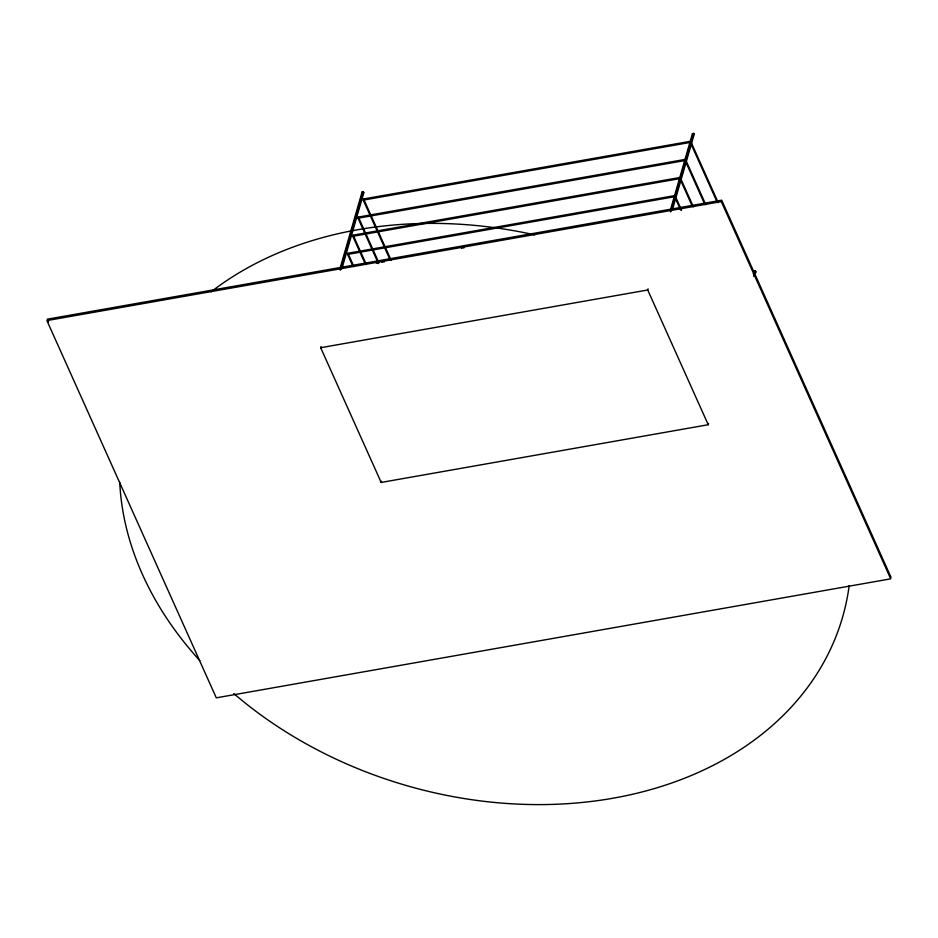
<?xml version="1.0" encoding="UTF-8"?>
<svg xmlns="http://www.w3.org/2000/svg" width="938" height="938" viewBox="0 0 938 938"><rect width="100%" height="100%" fill="white"/><g stroke="black" fill="none" stroke-linecap="round" stroke-linejoin="round"><path stroke-width="1.41" d="M339.814 269.194L362.115 191.915L363.346 191.692L363.803 192.724L341.913 268.596M340.271 270.214L362.572 192.935L362.115 191.915M341.045 268.972L363.346 191.692M708.565 423.566L708.237 424.726L381.18 482.437L320.679 347.705L321.019 346.544M352.993 266.427L347.599 254.421L347.939 253.26L674.997 195.55L681.586 210.229M365.41 264.328L352.829 236.317L353.169 235.157L680.214 177.446L693.393 206.794M378.424 263.578L358.058 218.214L358.386 217.065L685.444 159.354L705.81 204.707M390.231 260.154L363.276 200.122L363.616 198.962L690.661 141.251L718.215 202.608M381.18 482.437L381.52 481.276M670.154 210.898L692.455 133.618L693.698 133.407L694.155 134.427L672.253 210.3M708.237 424.726L647.736 289.994L648.064 288.834M680.648 210.053L674.657 196.71L674.997 195.55M692.455 206.618L679.886 178.607L680.214 177.446M704.872 204.531L685.103 160.515L685.444 159.354M717.289 202.444L690.333 142.412L690.661 141.251M670.611 211.929L692.912 134.65L692.455 133.618M671.385 210.687L693.698 133.407M753.366 273.896L754.187 271.082L755.418 270.871L755.876 271.891L754.656 276.1M753.835 274.916L754.187 271.082M753.8 276.487L755.418 270.871M362.572 192.935L363.803 192.724M692.912 134.65L694.155 134.427M363.276 200.122L690.333 142.412M358.058 218.214L685.103 160.515M352.829 236.317L679.886 178.607M347.599 254.421L674.657 196.71M376.431 263.215L379.14 262.734M381.848 262.265L384.557 261.784M461.484 248.207L464.193 247.726M320.679 347.705L647.736 289.994M754.644 272.102L755.876 271.891M891.1 577.445L721.697 200.193L47.299 319.19L48.495 321.863M363.616 198.962L391.169 260.318M358.386 217.065L378.753 262.417M353.169 235.157L366.348 264.504M347.939 253.26L353.931 266.603M849.171 585.687A371.894 282.784 16.1 0 1 612.444 798.32A371.894 282.784 16.1 0 1 233.75 693.51M199.841 660.622A371.894 282.784 16.1 0 1 119.736 482.308M211.12 291.824A371.894 282.784 16.1 0 1 534.836 234.899M721.299 201.588L46.9 320.585L216.303 697.837L890.701 578.84L721.299 201.588"/></g></svg>
